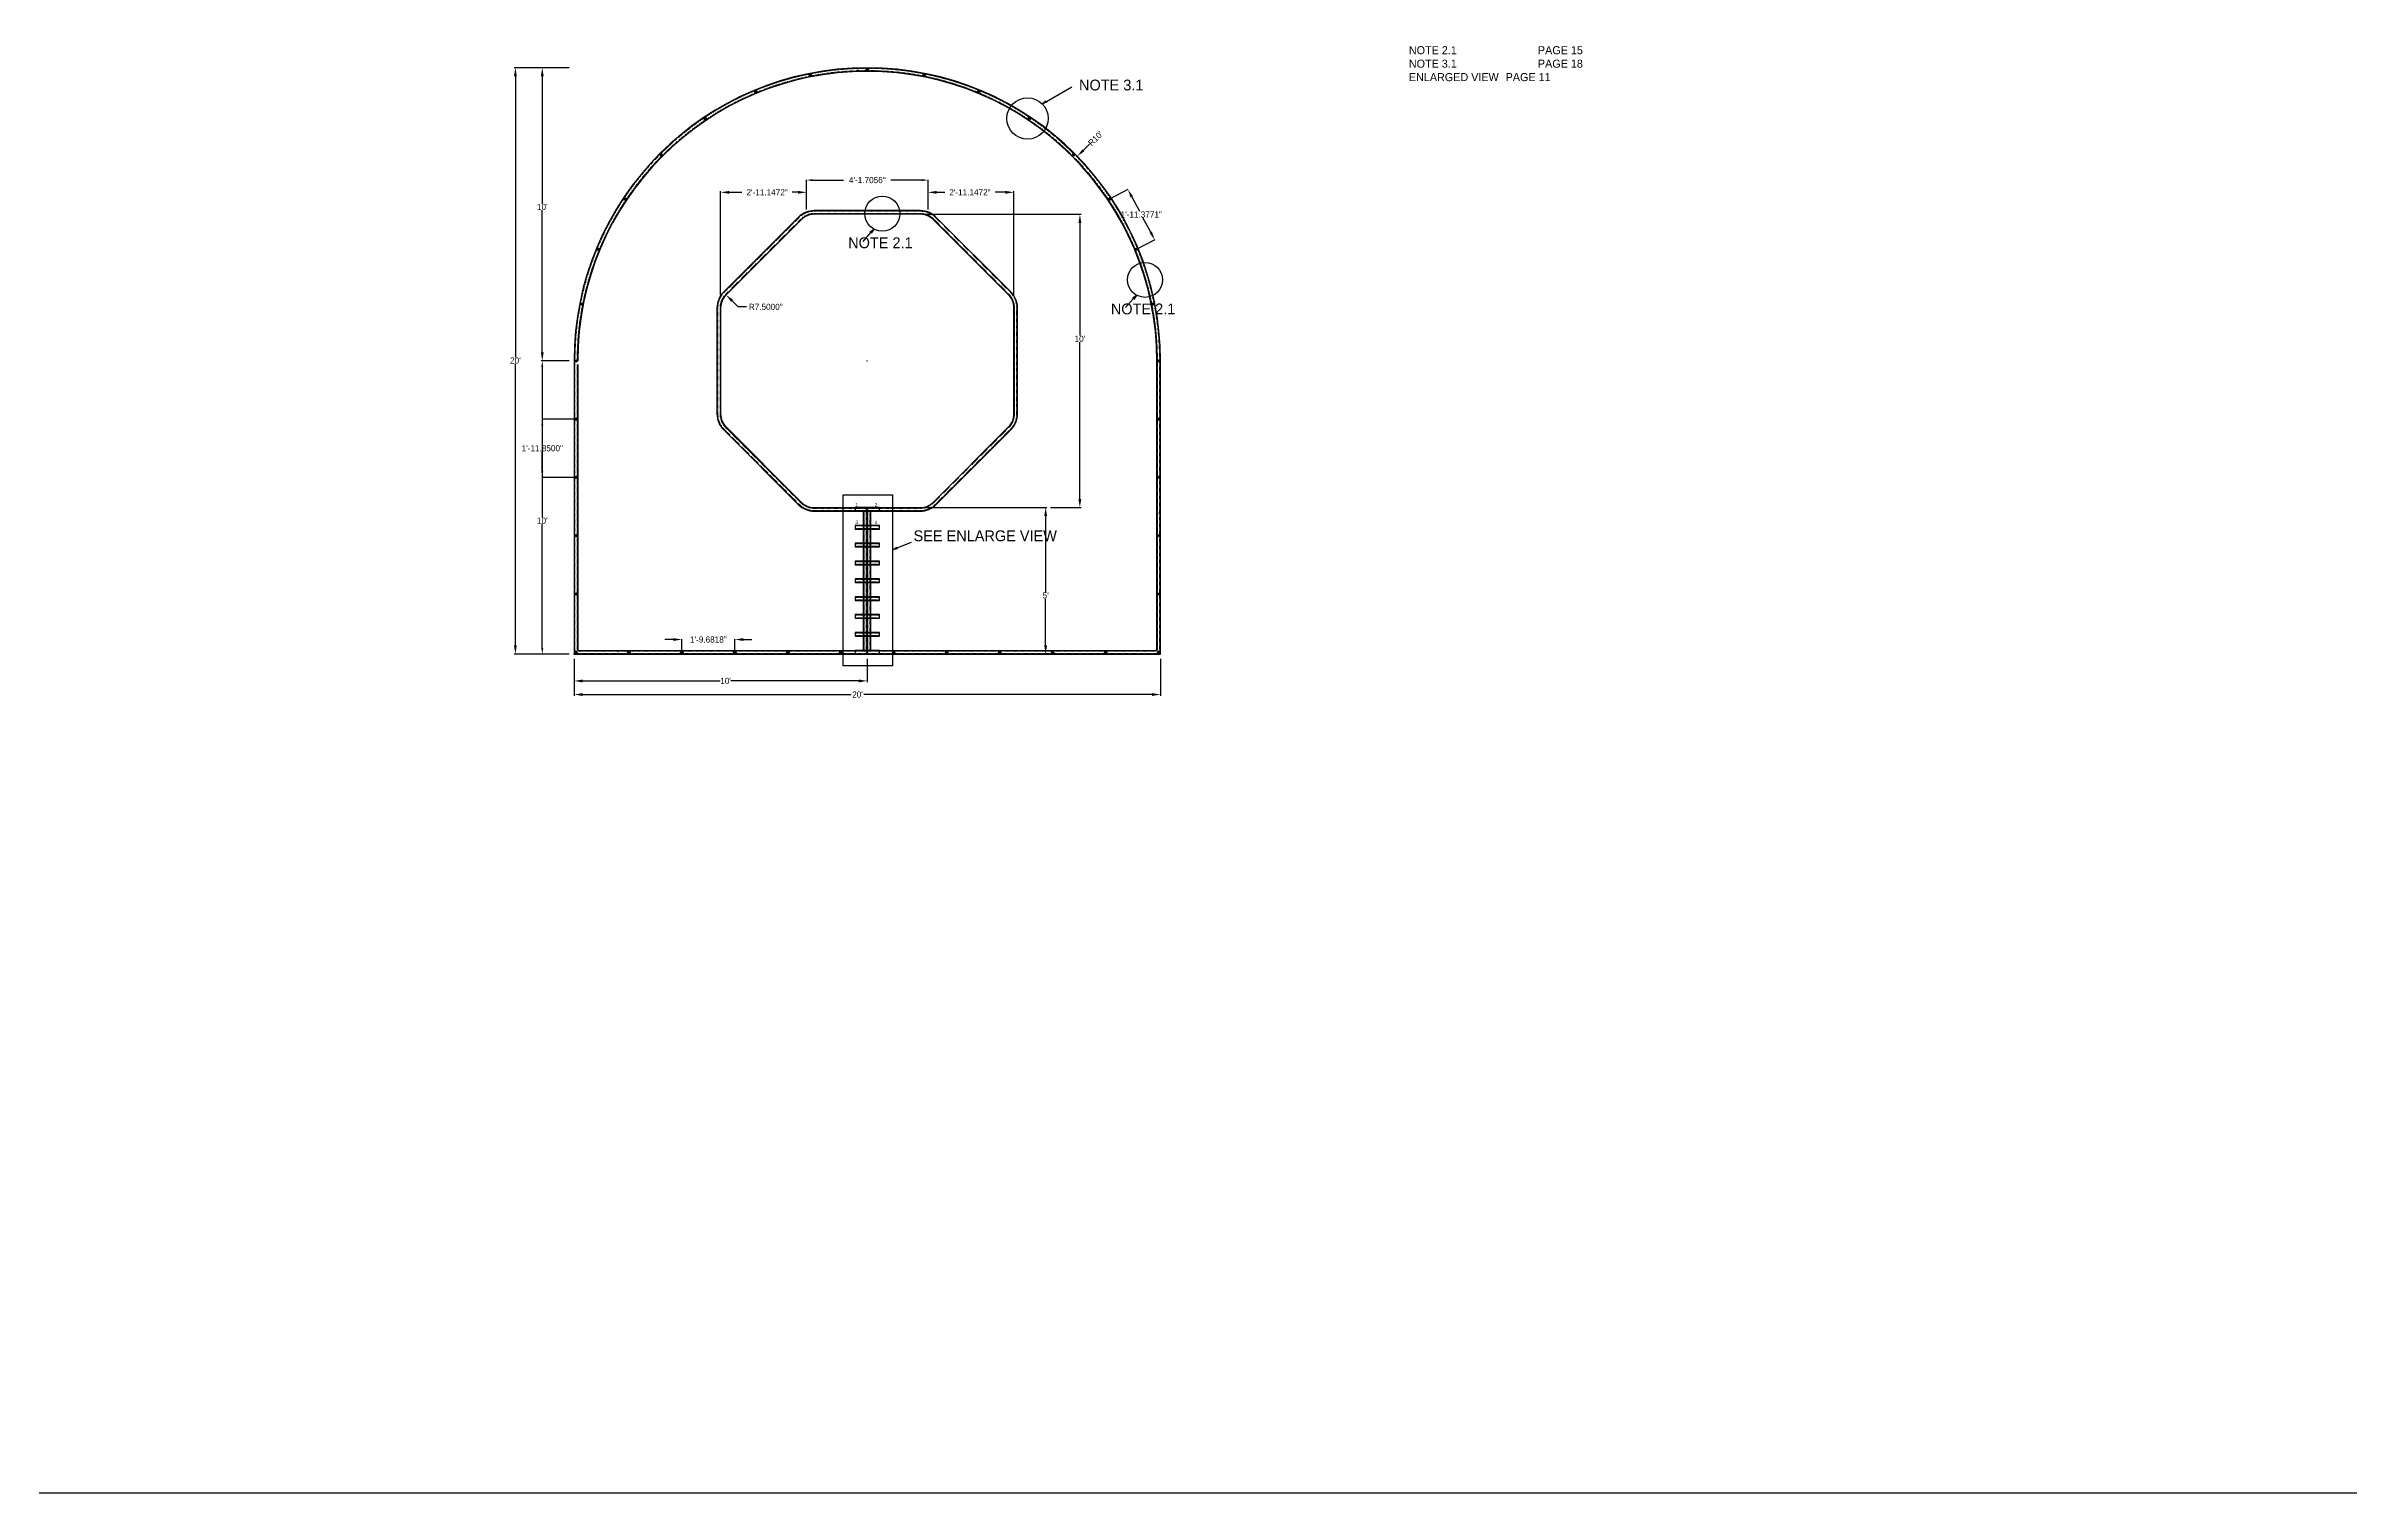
# Model space of a CAD drawing. Header units: inches. Extents: x 1631 to 16634, y 11819 to 13981.
# Drawn here: x 4993 to 5936, y 12981 to 13573 of the extents above; entities that cross this region are included whole.
import ezdxf

# ---------------------------------------------------------------- set-up
doc = ezdxf.new("R2010")
doc.units = ezdxf.units.IN
doc.header["$MEASUREMENT"] = 0
doc.linetypes.add('HIDDEN', pattern=[0.375, 0.25, -0.125])
for name, color, linetype in [('DIMENSION', 7, 'Continuous'), ('ENALRGE VIEW', 7, 'Continuous'), ('GROMMET', 7, 'Continuous'), ('STECH', 7, 'HIDDEN'), ('TEXT', 7, 'Continuous'), ('WEBB', 5, 'Continuous')]:
    doc.layers.add(name, color=color, linetype=linetype)
doc.dimstyles.get("Standard").update_dxf_attribs({"dimtxt": 2.5, "dimasz": 3.5, "dimexe": 0.18, "dimexo": 0.0625, "dimgap": 0.09, "dimtad": 0, "dimtih": 1, "dimtoh": 1, "dimdec": 4, "dimzin": 0, "dimdsep": 46, "dimlunit": 3, "dimtxsty": 'Standard', "dimcen": 0.09, "dimadec": 0, "dimazin": 0, "dimtfac": 1, "dimtdec": 4, "dimtofl": 0, "dimtmove": 0, "dimatfit": 3, "dimfxl": 0, "dimtolj": 1, "dimtzin": 0, "dimarcsym": 0})

# ---------------------------------------------------------------- blocks, each defined once
blk = doc.blocks.new('*D146')
at = {"layer": 'DEFPOINTS', "color": 0}
for p in [(5185.01, 13564.12), (5209.01, 13564.12), (5209.01, 13324.12)]:
    blk.add_point(p, dxfattribs=at)
at = {"layer": 'DIMENSION', "color": 0, "lineweight": -2}
for p, q in [((5207.01, 13564.12), (5184.51, 13564.12)), ((5185.01, 13560.62), (5185.01, 13445.6)), ((5185.01, 13327.62), (5185.01, 13442.92)), ((5207.01, 13324.12), (5184.51, 13324.12))]:
    blk.add_line(p, q, dxfattribs=at)
at = {"layer": 'DIMENSION', "color": 0}
for points in [[(5184.42, 13560.62), (5185.59, 13560.62), (5185.01, 13564.12)], [(5184.42, 13327.62), (5185.59, 13327.62), (5185.01, 13324.12)]]:
    blk.add_solid(points, dxfattribs=at)
at = {"layer": 'DIMENSION', "color": 0, "insert": (5185.01, 13444.26), "char_height": 2.5, "attachment_point": 5}
blk.add_mtext("\\A1;20'", dxfattribs=at)
blk = doc.blocks.new('*D147')
at = {"layer": 'DEFPOINTS', "color": 0}
for p in [(5196.01, 13444.12), (5209.01, 13444.12), (5209.01, 13324.12)]:
    blk.add_point(p, dxfattribs=at)
at = {"layer": 'DIMENSION', "color": 0, "lineweight": -2}
for p, q in [((5207.01, 13444.12), (5195.51, 13444.12)), ((5196.01, 13441.62), (5196.01, 13380.04)), ((5196.01, 13326.62), (5196.01, 13377.36)), ((5207.01, 13324.12), (5195.51, 13324.12))]:
    blk.add_line(p, q, dxfattribs=at)
at = {"layer": 'DIMENSION', "color": 0}
for points in [[(5195.59, 13441.62), (5196.42, 13441.62), (5196.01, 13444.12)], [(5195.59, 13326.62), (5196.42, 13326.62), (5196.01, 13324.12)]]:
    blk.add_solid(points, dxfattribs=at)
at = {"layer": 'DIMENSION', "color": 0, "insert": (5196.01, 13378.7), "char_height": 2.5, "attachment_point": 5}
blk.add_mtext("\\A1;10'", dxfattribs=at)
blk = doc.blocks.new('*D148')
at = {"layer": 'DEFPOINTS', "color": 0}
for p in [(5350.75, 13504.12), (5416.01, 13504.12), (5402.01, 13384.12)]:
    blk.add_point(p, dxfattribs=at)
at = {"layer": 'DIMENSION', "color": 0, "lineweight": -2}
for p, q in [((5352.75, 13504.12), (5416.51, 13504.12)), ((5416.01, 13500.62), (5416.01, 13454.46)), ((5416.01, 13387.62), (5416.01, 13451.78)), ((5404.01, 13384.12), (5416.51, 13384.12))]:
    blk.add_line(p, q, dxfattribs=at)
at = {"layer": 'DIMENSION', "color": 0}
for points in [[(5415.42, 13500.62), (5416.59, 13500.62), (5416.01, 13504.12)], [(5415.42, 13387.62), (5416.59, 13387.62), (5416.01, 13384.12)]]:
    blk.add_solid(points, dxfattribs=at)
at = {"layer": 'DIMENSION', "color": 0, "insert": (5416.01, 13453.12), "char_height": 2.5, "attachment_point": 5}
blk.add_mtext("\\A1;10'", dxfattribs=at)
blk = doc.blocks.new('*D149')
at = {"layer": 'DEFPOINTS', "color": 0}
for p in [(5209.01, 13324.12), (5449.01, 13324.12), (5449.01, 13307.55)]:
    blk.add_point(p, dxfattribs=at)
at = {"layer": 'DIMENSION', "color": 0, "lineweight": -2}
for p, q in [((5209.01, 13322.12), (5209.01, 13307.05)), ((5449.01, 13322.12), (5449.01, 13307.05)), ((5212.51, 13307.55), (5322.43, 13307.55)), ((5445.51, 13307.55), (5327.61, 13307.55))]:
    blk.add_line(p, q, dxfattribs=at)
at = {"layer": 'DIMENSION', "color": 0}
for points in [[(5212.51, 13308.13), (5212.51, 13306.96), (5209.01, 13307.55)], [(5445.51, 13308.13), (5445.51, 13306.96), (5449.01, 13307.55)]]:
    blk.add_solid(points, dxfattribs=at)
at = {"layer": 'DIMENSION', "color": 0, "insert": (5325.02, 13307.55), "char_height": 2.5, "attachment_point": 5}
blk.add_mtext("\\A1;20'", dxfattribs=at)
blk = doc.blocks.new('*D150')
at = {"layer": 'DEFPOINTS', "color": 0}
for p in [(5350.75, 13384.12), (5350.75, 13324.12), (5402.01, 13324.12)]:
    blk.add_point(p, dxfattribs=at)
at = {"layer": 'DIMENSION', "color": 0, "lineweight": -2}
for p, q in [((5352.75, 13384.12), (5402.51, 13384.12)), ((5402.01, 13380.62), (5402.01, 13349.46)), ((5402.01, 13327.62), (5402.01, 13346.78)), ((5352.75, 13324.12), (5402.51, 13324.12))]:
    blk.add_line(p, q, dxfattribs=at)
at = {"layer": 'DIMENSION', "color": 0}
for points in [[(5401.42, 13380.62), (5402.59, 13380.62), (5402.01, 13384.12)], [(5401.42, 13327.62), (5402.59, 13327.62), (5402.01, 13324.12)]]:
    blk.add_solid(points, dxfattribs=at)
at = {"layer": 'DIMENSION', "color": 0, "insert": (5402.01, 13348.12), "char_height": 2.5, "attachment_point": 5}
blk.add_mtext("\\A1;5'", dxfattribs=at)
blk = doc.blocks.new('*D151')
at = {"layer": 'DEFPOINTS', "color": 0}
for p in [(5209.01, 13324.12), (5329.01, 13324.12), (5329.01, 13313.12)]:
    blk.add_point(p, dxfattribs=at)
at = {"layer": 'DIMENSION', "color": 0, "lineweight": -2}
for p, q in [((5209.01, 13322.12), (5209.01, 13312.62)), ((5329.01, 13322.12), (5329.01, 13312.62)), ((5212.51, 13313.12), (5268.83, 13313.12)), ((5325.51, 13313.12), (5273.18, 13313.12))]:
    blk.add_line(p, q, dxfattribs=at)
at = {"layer": 'DIMENSION', "color": 0}
for points in [[(5212.51, 13313.7), (5212.51, 13312.53), (5209.01, 13313.12)], [(5325.51, 13313.7), (5325.51, 13312.53), (5329.01, 13313.12)]]:
    blk.add_solid(points, dxfattribs=at)
at = {"layer": 'DIMENSION', "color": 0, "insert": (5271.01, 13313.12), "char_height": 2.5, "attachment_point": 5}
blk.add_mtext("\\A1;10'", dxfattribs=at)
blk = doc.blocks.new('*D152')
at = {"layer": 'DEFPOINTS', "color": 0}
for p in [(5209.01, 13564.12), (5196.01, 13444.12), (5209.01, 13444.12)]:
    blk.add_point(p, dxfattribs=at)
at = {"layer": 'DIMENSION', "color": 0, "lineweight": -2}
for p, q in [((5207.01, 13564.12), (5195.51, 13564.12)), ((5196.01, 13560.62), (5196.01, 13508.46)), ((5196.01, 13447.62), (5196.01, 13505.78)), ((5207.01, 13444.12), (5195.51, 13444.12))]:
    blk.add_line(p, q, dxfattribs=at)
at = {"layer": 'DIMENSION', "color": 0}
for points in [[(5195.42, 13560.62), (5196.59, 13560.62), (5196.01, 13564.12)], [(5195.42, 13447.62), (5196.59, 13447.62), (5196.01, 13444.12)]]:
    blk.add_solid(points, dxfattribs=at)
at = {"layer": 'DIMENSION', "color": 0, "insert": (5196.01, 13507.12), "char_height": 2.5, "attachment_point": 5}
blk.add_mtext("\\A1;10'", dxfattribs=at)
blk = doc.blocks.new('*D153')
at = {"layer": 'DEFPOINTS', "color": 0}
for p in [(5389.01, 13513.12), (5353.86, 13504.12), (5389.01, 13468.97)]:
    blk.add_point(p, dxfattribs=at)
at = {"layer": 'DIMENSION', "color": 0, "lineweight": -2}
for p, q in [((5353.86, 13506.12), (5353.86, 13513.62)), ((5357.36, 13513.12), (5360.71, 13513.12)), ((5385.51, 13513.12), (5381.31, 13513.12)), ((5389.01, 13470.97), (5389.01, 13513.62))]:
    blk.add_line(p, q, dxfattribs=at)
at = {"layer": 'DIMENSION', "color": 0}
for points in [[(5357.36, 13513.7), (5357.36, 13512.53), (5353.86, 13513.12)], [(5385.51, 13513.7), (5385.51, 13512.53), (5389.01, 13513.12)]]:
    blk.add_solid(points, dxfattribs=at)
at = {"layer": 'DIMENSION', "color": 0, "insert": (5371.01, 13513.12), "char_height": 2.5, "attachment_point": 5}
blk.add_mtext('\\A1;2\'-11.1472"', dxfattribs=at)
blk = doc.blocks.new('*D154')
at = {"layer": 'DEFPOINTS', "color": 0}
for p in [(5304.15, 13513.12), (5304.15, 13504.12), (5269.01, 13468.97)]:
    blk.add_point(p, dxfattribs=at)
at = {"layer": 'DIMENSION', "color": 0, "lineweight": -2}
for p, q in [((5269.01, 13470.97), (5269.01, 13513.62)), ((5272.51, 13513.12), (5277.71, 13513.12)), ((5300.65, 13513.12), (5298.31, 13513.12)), ((5304.15, 13506.12), (5304.15, 13513.62))]:
    blk.add_line(p, q, dxfattribs=at)
at = {"layer": 'DIMENSION', "color": 0}
for points in [[(5272.51, 13513.7), (5272.51, 13512.53), (5269.01, 13513.12)], [(5300.65, 13513.7), (5300.65, 13512.53), (5304.15, 13513.12)]]:
    blk.add_solid(points, dxfattribs=at)
at = {"layer": 'DIMENSION', "color": 0, "insert": (5288.01, 13513.12), "char_height": 2.5, "attachment_point": 5}
blk.add_mtext('\\A1;2\'-11.1472"', dxfattribs=at)
blk = doc.blocks.new('*D144')
at = {"layer": 'DEFPOINTS', "color": 0}
for p in [(5414.94, 13527.88), (5329.01, 13444.12)]:
    blk.add_point(p, dxfattribs=at)
at = {"layer": 'TEXT', "color": 0, "lineweight": -2}
for p, q in [((5419.95, 13532.76), (5417.45, 13530.32)), ((5328.92, 13444.12), (5329.1, 13444.12)), ((5329.01, 13444.03), (5329.01, 13444.21))]:
    blk.add_line(p, q, dxfattribs=at)
at = {"layer": 'TEXT', "color": 0}
blk.add_solid([(5417.04, 13530.74), (5417.85, 13529.9), (5414.94, 13527.88)], dxfattribs=at)
at = {"layer": 'TEXT', "color": 0, "insert": (5422.41, 13535.15), "char_height": 2.5, "attachment_point": 5, "rotation": 44.26582}
blk.add_mtext("\\A1;R10'", dxfattribs=at)
blk = doc.blocks.new('_OPEN')
at = {"color": 0, "linetype": 'ByBlock'}
for p, q in [((-1, 0.17), (0, 0)), ((0, 0), (-1, -0.17)), ((0, 0), (-1, 0))]:
    blk.add_line(p, q, dxfattribs=at)
blk = doc.blocks.new('*D155')
at = {"layer": 'DEFPOINTS', "color": 0}
for p in [(5271.2, 13471.17), (5276.51, 13465.86)]:
    blk.add_point(p, dxfattribs=at)
at = {"layer": 'TEXT', "color": 0, "lineweight": -2}
for p, q in [((5276.15, 13466.22), (5273.68, 13468.69)), ((5279.65, 13466.22), (5276.15, 13466.22))]:
    blk.add_line(p, q, dxfattribs=at)
at = {"layer": 'TEXT', "color": 0}
blk.add_solid([(5274.09, 13469.1), (5273.27, 13468.28), (5271.2, 13471.17)], dxfattribs=at)
at = {"layer": 'TEXT', "color": 0, "insert": (5287.45, 13466.22), "char_height": 2.5, "attachment_point": 5}
blk.add_mtext('\\A1;R7.5000"', dxfattribs=at)
blk = doc.blocks.new('*D145')
at = {"layer": 'DEFPOINTS', "color": 0}
for p in [(5304.15, 13518.11), (5304.15, 13513.12), (5353.86, 13513.12)]:
    blk.add_point(p, dxfattribs=at)
at = {"layer": 'TEXT', "color": 0, "lineweight": -2}
for p, q in [((5304.15, 13513.18), (5304.15, 13518.29)), ((5306.65, 13518.11), (5319.33, 13518.11)), ((5351.36, 13518.11), (5338.68, 13518.11)), ((5353.86, 13513.18), (5353.86, 13518.29))]:
    blk.add_line(p, q, dxfattribs=at)
at = {"layer": 'TEXT', "color": 0}
for points in [[(5306.65, 13518.52), (5306.65, 13517.69), (5304.15, 13518.11)], [(5351.36, 13518.52), (5351.36, 13517.69), (5353.86, 13518.11)]]:
    blk.add_solid(points, dxfattribs=at)
at = {"layer": 'TEXT', "color": 0, "insert": (5329.01, 13518.11), "char_height": 2.5, "attachment_point": 5}
blk.add_mtext('\\A1;4\'-1.7056"', dxfattribs=at)
blk = doc.blocks.new('*D160')
at = {"layer": 'DEFPOINTS', "color": 0}
for p in [(5253.12, 13324.87), (5274.8, 13330.06), (5274.8, 13324.87)]:
    blk.add_point(p, dxfattribs=at)
at = {"layer": 'DIMENSION', "color": 0, "lineweight": -2}
for p, q in [((5249.62, 13330.06), (5246.12, 13330.06)), ((5253.12, 13324.93), (5253.12, 13330.24)), ((5274.8, 13324.93), (5274.8, 13330.24)), ((5278.3, 13330.06), (5281.8, 13330.06))]:
    blk.add_line(p, q, dxfattribs=at)
at = {"layer": 'DIMENSION', "color": 0}
for points in [[(5249.62, 13330.64), (5249.62, 13329.48), (5253.12, 13330.06)], [(5278.3, 13330.64), (5278.3, 13329.48), (5274.8, 13330.06)]]:
    blk.add_solid(points, dxfattribs=at)
at = {"layer": 'DIMENSION', "color": 0, "insert": (5263.96, 13330.06), "char_height": 2.5, "attachment_point": 5}
blk.add_mtext('\\A1;1\'-9.6818"', dxfattribs=at)
blk = doc.blocks.new('*D161')
at = {"layer": 'DEFPOINTS', "color": 0}
for p in [(5209.76, 13420.27), (5196.01, 13396.42), (5209.76, 13396.42)]:
    blk.add_point(p, dxfattribs=at)
at = {"layer": 'DIMENSION', "color": 0, "lineweight": -2}
for p, q in [((5209.7, 13420.27), (5195.83, 13420.27)), ((5196.01, 13417.77), (5196.01, 13409.68)), ((5196.01, 13398.92), (5196.01, 13407)), ((5209.7, 13396.42), (5195.83, 13396.42))]:
    blk.add_line(p, q, dxfattribs=at)
at = {"layer": 'DIMENSION', "color": 0}
for points in [[(5195.59, 13417.77), (5196.42, 13417.77), (5196.01, 13420.27)], [(5195.59, 13398.92), (5196.42, 13398.92), (5196.01, 13396.42)]]:
    blk.add_solid(points, dxfattribs=at)
at = {"layer": 'DIMENSION', "color": 0, "insert": (5196.01, 13408.34), "char_height": 2.5, "attachment_point": 5}
blk.add_mtext('\\A1;1\'-11.8500"', dxfattribs=at)
blk = doc.blocks.new('*D162')
at = {"layer": 'DEFPOINTS', "color": 0}
for p in [(5428.16, 13510.37), (5446.63, 13493.73), (5439.18, 13489.75)]:
    blk.add_point(p, dxfattribs=at)
at = {"layer": 'DIMENSION', "color": 0, "lineweight": -2}
for p, q in [((5428.22, 13510.4), (5435.77, 13514.43)), ((5437.26, 13511.26), (5440.4, 13505.38)), ((5444.98, 13496.82), (5441.83, 13502.7)), ((5439.24, 13489.78), (5446.79, 13493.82))]:
    blk.add_line(p, q, dxfattribs=at)
at = {"layer": 'DIMENSION', "color": 0}
for points in [[(5437.77, 13511.54), (5436.74, 13510.99), (5435.61, 13514.35)], [(5445.49, 13497.09), (5444.46, 13496.54), (5446.63, 13493.73)]]:
    blk.add_solid(points, dxfattribs=at)
at = {"layer": 'DIMENSION', "color": 0, "insert": (5441.12, 13504.04), "char_height": 2.5, "attachment_point": 5}
blk.add_mtext('\\A1;1\'-11.3771"', dxfattribs=at)

msp = doc.modelspace()

# ---------------------------------------------------------------- linework, layer by layer
at = {"layer": 'DIMENSION'}
msp.add_point((5209.00774, 13324.11655), dxfattribs=at)
at = {"layer": 'ENALRGE VIEW'}
msp.add_lwpolyline([(5319.12551, 13389.31396), (5339.3562, 13389.31396), (5339.3562, 13319.27533), (5319.12551, 13319.27533)], close=True, dxfattribs=at)
at = {"layer": 'GROMMET'}
for centre, radius in [((5305.74322, 13561.07519), 0.5), ((5305.74322, 13561.07519), 0.25), ((5329.00774, 13563.36655), 0.5), ((5329.00774, 13563.36655), 0.25), ((5352.27226, 13561.07519), 0.5), ((5352.27226, 13561.07519), 0.25), ((5283.37274, 13554.28918), 0.5), ((5283.37274, 13554.28918), 0.25), ((5374.64274, 13554.28918), 0.5), ((5374.64274, 13554.28918), 0.25), ((5262.75599, 13543.2693), 0.5), ((5262.75599, 13543.2693), 0.25), ((5395.25949, 13543.2693), 0.5), ((5395.25949, 13543.2693), 0.25), ((5244.68526, 13528.43903), 0.5), ((5244.68526, 13528.43903), 0.25), ((5413.33022, 13528.43903), 0.5), ((5413.33022, 13528.43903), 0.25), ((5229.85499, 13510.3683), 0.5), ((5229.85499, 13510.3683), 0.25), ((5428.16049, 13510.3683), 0.5), ((5428.16049, 13510.3683), 0.25), ((5218.8351, 13489.75155), 0.5), ((5218.8351, 13489.75155), 0.25), ((5439.18037, 13489.75155), 0.5), ((5439.18037, 13489.75155), 0.25), ((5212.04909, 13467.38107), 0.5), ((5212.04909, 13467.38107), 0.25), ((5445.96638, 13467.38107), 0.5), ((5445.96638, 13467.38107), 0.25), ((5209.75774, 13444.11655), 0.5), ((5209.75774, 13444.11655), 0.25), ((5209.75774, 13444.11655), 0.25), ((5448.25774, 13444.11655), 0.5), ((5448.25774, 13444.11655), 0.25), ((5209.75774, 13420.26655), 0.5), ((5209.75774, 13420.26655), 0.25), ((5448.25774, 13420.26655), 0.5), ((5448.25774, 13420.26655), 0.25), ((5209.75774, 13396.41655), 0.5), ((5209.75774, 13396.41655), 0.25), ((5448.25774, 13396.41655), 0.5), ((5448.25774, 13396.41655), 0.25), ((5209.75774, 13372.56655), 0.5), ((5209.75774, 13372.56655), 0.25), ((5448.25774, 13372.56655), 0.5), ((5448.25774, 13372.56655), 0.25), ((5209.75774, 13348.71655), 0.5), ((5209.75774, 13348.71655), 0.25), ((5448.25774, 13348.71655), 0.5), ((5448.25774, 13348.71655), 0.25), ((5209.75774, 13324.86655), 0.5), ((5209.75774, 13324.86655), 0.25), ((5231.43956, 13324.86655), 0.5), ((5231.43956, 13324.86655), 0.25), ((5253.12138, 13324.86655), 0.5), ((5253.12138, 13324.86655), 0.25), ((5274.80319, 13324.86655), 0.5), ((5274.80319, 13324.86655), 0.25), ((5296.48501, 13324.86655), 0.5), ((5296.48501, 13324.86655), 0.25), ((5318.16683, 13324.86655), 0.5), ((5318.16683, 13324.86655), 0.25), ((5339.84865, 13324.86655), 0.5), ((5339.84865, 13324.86655), 0.25), ((5361.53047, 13324.86655), 0.5), ((5361.53047, 13324.86655), 0.25), ((5383.21228, 13324.86655), 0.5), ((5383.21228, 13324.86655), 0.25), ((5404.8941, 13324.86655), 0.5), ((5404.8941, 13324.86655), 0.25), ((5426.57592, 13324.86655), 0.5), ((5426.57592, 13324.86655), 0.25), ((5448.25774, 13324.86655), 0.5), ((5448.25774, 13324.86655), 0.25)]:
    msp.add_circle(centre, radius, dxfattribs=at)
at = {"layer": 'STECH', "ltscale": 0.015}
for p, q in [((5301.07434, 13502.80373), (5270.32055, 13472.04994)), ((5301.78145, 13502.09662), (5271.02766, 13471.34284)), ((5350.75395, 13505.36655), (5307.26153, 13505.36655)), ((5350.75395, 13504.36655), (5307.26153, 13504.36655)), ((5386.98782, 13471.34284), (5356.23403, 13502.09662)), ((5387.69492, 13472.04994), (5356.94114, 13502.80373)), ((5267.75774, 13465.86276), (5267.75774, 13422.37033)), ((5268.75774, 13465.86276), (5268.75774, 13422.37033)), ((5389.25774, 13422.37033), (5389.25774, 13465.86276)), ((5390.25774, 13422.37033), (5390.25774, 13465.86276)), ((5209.25774, 13444.11655), (5209.25774, 13324.11655)), ((5210.25774, 13442.61655), (5210.25774, 13325.61655)), ((5447.75774, 13325.61655), (5447.75774, 13444.11655)), ((5448.75774, 13324.11655), (5448.75774, 13444.11655)), ((5270.32055, 13416.18315), (5301.07434, 13385.42936)), ((5271.02766, 13416.89026), (5301.78145, 13386.13647)), ((5356.23403, 13386.13647), (5386.98782, 13416.89026)), ((5356.94114, 13385.42936), (5387.69492, 13416.18315)), ((5307.26153, 13383.86655), (5350.75395, 13383.86655)), ((5307.26153, 13382.86655), (5350.75395, 13382.86655)), ((5329.00774, 13383.86655), (5324.00774, 13383.86655)), ((5324.00774, 13382.86655), (5329.00774, 13382.86655)), ((5327.75774, 13325.61655), (5327.75774, 13382.61655)), ((5328.75774, 13324.11655), (5328.75774, 13384.11655)), ((5334.00774, 13383.86655), (5329.00774, 13383.86655)), ((5329.00774, 13382.86655), (5334.00774, 13382.86655)), ((5329.25774, 13324.11655), (5329.25774, 13384.11655)), ((5330.25774, 13325.61655), (5330.25774, 13382.61655)), ((5329.00774, 13376.55405), (5324.00774, 13376.55405)), ((5324.00774, 13375.55405), (5329.00774, 13375.55405)), ((5329.00774, 13369.24155), (5324.00774, 13369.24155)), ((5334.00774, 13376.55405), (5329.00774, 13376.55405)), ((5329.00774, 13375.55405), (5334.00774, 13375.55405)), ((5334.00774, 13369.24155), (5329.00774, 13369.24155)), ((5324.00774, 13368.24155), (5329.00774, 13368.24155)), ((5329.00774, 13361.92905), (5324.00774, 13361.92905)), ((5324.00774, 13360.92905), (5329.00774, 13360.92905)), ((5329.00774, 13368.24155), (5334.00774, 13368.24155)), ((5334.00774, 13361.92905), (5329.00774, 13361.92905)), ((5329.00774, 13360.92905), (5334.00774, 13360.92905)), ((5329.00774, 13354.61655), (5324.00774, 13354.61655)), ((5324.00774, 13353.61655), (5329.00774, 13353.61655)), ((5334.00774, 13354.61655), (5329.00774, 13354.61655)), ((5329.00774, 13353.61655), (5334.00774, 13353.61655)), ((5329.00774, 13347.30405), (5324.00774, 13347.30405)), ((5324.00774, 13346.30405), (5329.00774, 13346.30405)), ((5334.00774, 13347.30405), (5329.00774, 13347.30405)), ((5329.00774, 13346.30405), (5334.00774, 13346.30405)), ((5329.00774, 13339.99155), (5324.00774, 13339.99155)), ((5324.00774, 13338.99155), (5329.00774, 13338.99155)), ((5329.00774, 13332.67905), (5324.00774, 13332.67905)), ((5324.00774, 13331.67905), (5329.00774, 13331.67905)), ((5334.00774, 13339.99155), (5329.00774, 13339.99155)), ((5329.00774, 13338.99155), (5334.00774, 13338.99155)), ((5334.00774, 13332.67905), (5329.00774, 13332.67905)), ((5329.00774, 13331.67905), (5334.00774, 13331.67905)), ((5209.00774, 13324.36655), (5449.00774, 13324.36655)), ((5210.50774, 13325.36655), (5447.50774, 13325.36655)), ((5329.00774, 13325.36655), (5324.00774, 13325.36655)), ((5324.00774, 13324.36655), (5329.00774, 13324.36655)), ((5334.00774, 13325.36655), (5329.00774, 13325.36655)), ((5329.00774, 13324.36655), (5334.00774, 13324.36655))]:
    msp.add_line(p, q, dxfattribs=at)
for centre, radius, start, end in [((5329.00774, 13444.11655), 119.75, 0, 180), ((5329.00774, 13444.11655), 118.75, 0, 180), ((5307.26153, 13496.61655), 8.75, 90, 135), ((5307.26153, 13496.61655), 7.75, 90, 135), ((5350.75395, 13496.61655), 8.75, 45, 90), ((5350.75395, 13496.61655), 7.75, 45, 90), ((5276.50774, 13465.86276), 8.75, 135, 180), ((5276.50774, 13465.86276), 7.75, 135, 180), ((5381.50774, 13465.86276), 7.75, 0, 45), ((5381.50774, 13465.86276), 8.75, 0, 45), ((5276.50774, 13422.37033), 8.75, 180, 225), ((5276.50774, 13422.37033), 7.75, 180, 225), ((5381.50774, 13422.37033), 7.75, 315, 0), ((5381.50774, 13422.37033), 8.75, 315, 0), ((5307.26153, 13391.61655), 8.75, 225, 270), ((5307.26153, 13391.61655), 7.75, 225, 270), ((5350.75395, 13391.61655), 7.75, 270, 315), ((5350.75395, 13391.61655), 8.75, 270, 315)]:
    msp.add_arc(centre, radius, start, end, dxfattribs=at)
at = {"layer": 'TEXT'}
for p, q in [((5402.29142, 13550.33691), (5412.67978, 13556.28224)), ((5330.36165, 13496.6032), (5327.1876, 13493.02283)), ((5437.84951, 13469.52793), (5434.67545, 13465.94756)), ((5341.18459, 13367.55644), (5347.13254, 13369.96379)), ((4633.76147, 12980.7397), (6133.76147, 12980.7397))]:
    msp.add_line(p, q, dxfattribs=at)
for centre, radius in [((5394.58963, 13543.33656), 8.46228), ((5335.15671, 13504.36655), 7.16168), ((5442.64457, 13477.29128), 7.16168)]:
    msp.add_circle(centre, radius, dxfattribs=at)
at = {"layer": 'WEBB'}
for p, q in [((5300.89757, 13502.98051), (5270.14378, 13472.22672)), ((5301.95823, 13501.91985), (5271.20444, 13471.16606)), ((5350.75395, 13505.61655), (5307.26153, 13505.61655)), ((5350.75395, 13504.11655), (5307.26153, 13504.11655)), ((5386.81104, 13471.16606), (5356.05725, 13501.91985)), ((5387.8717, 13472.22672), (5357.11791, 13502.98051)), ((5267.50774, 13465.86276), (5267.50774, 13422.37033)), ((5269.00774, 13465.86276), (5269.00774, 13422.37033)), ((5389.00774, 13422.37033), (5389.00774, 13465.86276)), ((5390.50774, 13422.37033), (5390.50774, 13465.86276)), ((5209.00774, 13444.11655), (5209.00774, 13324.11655)), ((5210.50774, 13442.61655), (5210.50774, 13325.61655)), ((5447.50774, 13325.61655), (5447.50774, 13444.11655)), ((5449.00774, 13324.11655), (5449.00774, 13444.11655)), ((5271.20444, 13417.06703), (5301.95823, 13386.31325)), ((5356.05725, 13386.31325), (5386.81104, 13417.06703)), ((5270.14378, 13416.00637), (5300.89757, 13385.25259)), ((5357.11791, 13385.25259), (5387.8717, 13416.00637)), ((5307.26153, 13384.11655), (5350.75395, 13384.11655)), ((5307.26153, 13382.61655), (5350.75395, 13382.61655)), ((5324.00774, 13384.11655), (5324.00774, 13382.61655)), ((5329.00774, 13384.11655), (5324.00774, 13384.11655)), ((5324.00774, 13382.61655), (5329.00774, 13382.61655)), ((5327.50774, 13325.61655), (5327.50774, 13382.61655)), ((5329.00774, 13324.11655), (5329.00774, 13384.11655)), ((5329.00774, 13384.11655), (5334.00774, 13384.11655)), ((5334.00774, 13384.11655), (5329.00774, 13384.11655)), ((5329.00774, 13382.61655), (5334.00774, 13382.61655)), ((5330.50774, 13325.61655), (5330.50774, 13382.61655)), ((5334.00774, 13382.61655), (5334.00774, 13384.11655)), ((5324.00774, 13376.80405), (5324.00774, 13375.30405)), ((5329.00774, 13376.80405), (5324.00774, 13376.80405)), ((5324.00774, 13375.30405), (5329.00774, 13375.30405)), ((5324.00774, 13369.49155), (5324.00774, 13367.99155)), ((5329.00774, 13369.49155), (5324.00774, 13369.49155)), ((5334.00774, 13376.80405), (5329.00774, 13376.80405)), ((5329.00774, 13375.30405), (5329.00774, 13374.84768)), ((5329.00774, 13375.30405), (5334.00774, 13375.30405)), ((5334.00774, 13369.49155), (5329.00774, 13369.49155)), ((5334.00774, 13375.30405), (5334.00774, 13376.80405)), ((5334.00774, 13367.99155), (5334.00774, 13369.49155)), ((5324.00774, 13367.99155), (5329.00774, 13367.99155)), ((5324.00774, 13362.17905), (5324.00774, 13360.67905)), ((5329.00774, 13362.17905), (5324.00774, 13362.17905)), ((5324.00774, 13360.67905), (5329.00774, 13360.67905)), ((5329.00774, 13367.99155), (5329.00774, 13367.87846)), ((5329.00774, 13367.99155), (5334.00774, 13367.99155)), ((5334.00774, 13362.17905), (5329.00774, 13362.17905)), ((5329.00774, 13360.67905), (5329.00774, 13360.41994)), ((5329.00774, 13360.67905), (5334.00774, 13360.67905)), ((5334.00774, 13360.67905), (5334.00774, 13362.17905)), ((5324.00774, 13354.86655), (5324.00774, 13353.36655)), ((5329.00774, 13354.86655), (5324.00774, 13354.86655)), ((5324.00774, 13353.36655), (5329.00774, 13353.36655)), ((5329.00774, 13354.86655), (5329.00774, 13353.36655)), ((5334.00774, 13354.86655), (5329.00774, 13354.86655)), ((5329.00774, 13353.36655), (5329.00774, 13353.05282)), ((5329.00774, 13353.36655), (5334.00774, 13353.36655)), ((5334.00774, 13353.36655), (5334.00774, 13354.86655)), ((5324.00774, 13347.55405), (5324.00774, 13346.05405)), ((5329.00774, 13347.55405), (5324.00774, 13347.55405)), ((5324.00774, 13346.05405), (5329.00774, 13346.05405)), ((5334.00774, 13347.55405), (5329.00774, 13347.55405)), ((5329.00774, 13346.05405), (5329.00774, 13345.79644)), ((5329.00774, 13346.05405), (5334.00774, 13346.05405)), ((5334.00774, 13346.05405), (5334.00774, 13347.55405)), ((5324.00774, 13340.24155), (5324.00774, 13338.74155)), ((5329.00774, 13340.24155), (5324.00774, 13340.24155)), ((5324.00774, 13338.74155), (5329.00774, 13338.74155)), ((5324.00774, 13332.92905), (5324.00774, 13331.42905)), ((5329.00774, 13332.92905), (5324.00774, 13332.92905)), ((5324.00774, 13331.42905), (5329.00774, 13331.42905)), ((5334.00774, 13340.24155), (5329.00774, 13340.24155)), ((5329.00774, 13338.74155), (5334.00774, 13338.74155)), ((5334.00774, 13332.92905), (5329.00774, 13332.92905)), ((5329.00774, 13331.42905), (5334.00774, 13331.42905)), ((5334.00774, 13338.74155), (5334.00774, 13340.24155)), ((5334.00774, 13331.42905), (5334.00774, 13332.92905)), ((5209.00774, 13324.11655), (5449.00774, 13324.11655)), ((5210.50774, 13325.61655), (5447.50774, 13325.61655)), ((5324.00774, 13325.61655), (5324.00774, 13324.11655)), ((5329.00774, 13325.61655), (5324.00774, 13325.61655)), ((5324.00774, 13324.11655), (5329.00774, 13324.11655)), ((5334.00774, 13325.61655), (5329.00774, 13325.61655)), ((5329.00774, 13324.11655), (5334.00774, 13324.11655)), ((5334.00774, 13324.11655), (5334.00774, 13325.61655))]:
    msp.add_line(p, q, dxfattribs=at)
for centre, radius, start, end in [((5329.00774, 13444.11655), 120, 0, 180), ((5329.00774, 13444.11655), 118.5, 0, 180), ((5307.26153, 13496.61655), 9, 90, 135), ((5307.26153, 13496.61655), 7.5, 90, 135), ((5350.75395, 13496.61655), 9, 45, 90), ((5350.75395, 13496.61655), 7.5, 45, 90), ((5276.50774, 13465.86276), 9, 135, 180), ((5276.50774, 13465.86276), 7.5, 135, 180), ((5381.50774, 13465.86276), 7.5, 0, 45), ((5381.50774, 13465.86276), 9, 0, 45), ((5276.50774, 13422.37033), 9, 180, 225), ((5276.50774, 13422.37033), 7.5, 180, 225), ((5381.50774, 13422.37033), 7.5, 315, 0), ((5381.50774, 13422.37033), 9, 315, 0), ((5307.26153, 13391.61655), 9, 225, 270), ((5307.26153, 13391.61655), 7.5, 225, 270), ((5350.75395, 13391.61655), 7.5, 270, 315), ((5350.75395, 13391.61655), 9, 270, 315)]:
    msp.add_arc(centre, radius, start, end, dxfattribs=at)

# ---------------------------------------------------------------- block references
at = {"layer": 'TEXT', "yscale": 2, "zscale": 2}
for p, xscale, rotation in [((5400.56303, 13549.33061), 2.000000000000256, 210.2086803420121), ((5331.68551, 13498.10233), 1.999999999999219, 48.55269715705259), ((5439.17337, 13471.02706), 1.999999999999219, 48.55269715705259), ((5339.35581, 13366.74678), 1.999999999999854, 203.8805836125808)]:
    msp.add_blockref('_OPEN', p, dxfattribs=dict(at, xscale=xscale, rotation=rotation))

# ---------------------------------------------------------------- texts
at = {"layer": 'TEXT'}
for s, height, p in [('A', 0.72228, (5324.7259, 13562.97249)), ('NOTE 3.1', 4.4353, (5415.65575, 13554.81485)), ('NOTE 2.1', 4.4353, (5321.19333, 13490.24597)), ('NOTE 2.1', 4.4353, (5428.68119, 13463.1707)), ('3', 1.45767, (5324.11898, 13377.30691)), ('1', 1.45767, (5324.11898, 13384.48919)), ('4', 1.45767, (5332.0466, 13377.30691)), ('2', 1.45767, (5332.0466, 13384.48919)), ('A', 0.72228, (5448.02897, 13381.49287)), ('SEE ENLARGE VIEW ', 4.4353, (5347.93828, 13370.30961)), ('A', 0.72228, (5226.7378, 13324.54705)), ('A', 0.72228, (5360.96797, 13324.57082))]:
    msp.add_text(s, height=height, dxfattribs=at).set_placement(p)
at = {"layer": 'TEXT', "insert": (5550.64445, 13572.9333), "char_height": 3.3, "width": 210.3834797, "attachment_point": 1}
msp.add_mtext('NOTE 2.1^I^I^IPAGE 15\\PNOTE 3.1^I^I^IPAGE 18\\PENLARGED VIEW ^IPAGE 11', dxfattribs=at)

# ---------------------------------------------------------------- dimensions: what is measured, and where the dimension line sits
at = {"layer": 'DIMENSION'}
for base, p1, p2, override, picture, middle in [((5185.00774, 13564.11655), (5209.00774, 13324.11655), (5209.00774, 13564.11655), {"dimscale": 1, "dimtxt": 2.5, "dimexe": 0.5, "dimexo": 2, "dimtoh": 0, "dimdle": 2}, '*D146', (5185.00774, 13444.26255)), ((5196.00774, 13444.11655), (5209.00774, 13564.11655), (5209.00774, 13444.11655), {"dimscale": 1, "dimtxt": 2.5, "dimexe": 0.5, "dimexo": 2, "dimtoh": 0, "dimdle": 2}, '*D152', (5196.00774, 13507.11655)), ((5416.00774, 13504.11655), (5402.00774, 13384.11655), (5350.75395, 13504.11655), {"dimscale": 1, "dimtxt": 2.5, "dimexe": 0.5, "dimexo": 2, "dimtoh": 0, "dimdle": 2}, '*D148', (5416.00774, 13453.11655)), ((5196.00774, 13444.11655), (5209.00774, 13324.11655), (5209.00774, 13444.11655), {"dimscale": 1, "dimtxt": 2.5, "dimasz": 2.5, "dimexe": 0.5, "dimexo": 2, "dimtoh": 0, "dimdle": 2}, '*D147', (5196.00774, 13378.70128)), ((5402.00774, 13324.11655), (5350.75395, 13384.11655), (5350.75395, 13324.11655), {"dimscale": 1, "dimtxt": 2.5, "dimexe": 0.5, "dimexo": 2, "dimtoh": 0, "dimdle": 2}, '*D150', (5402.00774, 13348.11655))]:
    dim = msp.add_linear_dim(base=base, p1=p1, p2=p2, angle=90, dimstyle='Standard', override=override, dxfattribs=at)
    dim.commit()
    dim.dimension.update_dxf_attribs({"geometry": picture, "text_midpoint": middle, "dimtype": 160})
for base, p1, p2, picture, middle in [((5304.15493, 13513.11655), (5269.00774, 13468.96936), (5304.15493, 13504.11655), '*D154', (5288.00774, 13513.11655)), ((5389.00774, 13513.11655), (5353.86055, 13504.11655), (5389.00774, 13468.96936), '*D153', (5371.00774, 13513.11655)), ((5449.00774, 13307.5477), (5209.00774, 13324.11655), (5449.00774, 13324.11655), '*D149', (5325.022, 13307.5477)), ((5329.00774, 13313.11655), (5209.00774, 13324.11655), (5329.00774, 13324.11655), '*D151', (5271.00774, 13313.11655))]:
    dim = msp.add_linear_dim(base=base, p1=p1, p2=p2, dimstyle='Standard', override={"dimscale": 1, "dimtxt": 2.5, "dimexe": 0.5, "dimexo": 2, "dimtoh": 0, "dimdle": 2}, dxfattribs=at)
    dim.commit()
    dim.dimension.update_dxf_attribs({"geometry": picture, "text_midpoint": middle, "dimtype": 160})
dim = msp.add_aligned_dim(p1=(5428.16049, 13510.3683), p2=(5439.18037, 13489.75155), distance=8.4445, dimstyle='Standard', dxfattribs=at)
dim.commit()
dim.dimension.update_dxf_attribs({"geometry": '*D162', "text_midpoint": (5441.11782, 13504.04063)})
dim = msp.add_linear_dim(base=(5196.00774, 13396.41655), p1=(5209.75774, 13420.26655), p2=(5209.75774, 13396.41655), angle=90, dimstyle='Standard', override={"dimasz": 2.5}, dxfattribs=at)
dim.commit()
dim.dimension.update_dxf_attribs({"geometry": '*D161', "text_midpoint": (5196.00774, 13408.34155)})
dim = msp.add_linear_dim(base=(5274.80319, 13330.06091), p1=(5253.12138, 13324.86655), p2=(5274.80319, 13324.86655), dimstyle='Standard', dxfattribs=at)
dim.commit()
dim.dimension.update_dxf_attribs({"geometry": '*D160', "text_midpoint": (5263.96228, 13330.06091)})
at = {"layer": 'TEXT'}
dim = msp.add_radius_dim(center=(5329.00774, 13444.11655), mpoint=(5414.94085, 13527.87513), dimstyle='Standard', override={"dimscale": 1, "dimtxt": 2.5, "dimexe": 0.5, "dimexo": 2, "dimtoh": 0, "dimdle": 2}, dxfattribs=at)
dim.commit()
dim.dimension.update_dxf_attribs({"geometry": '*D144', "text_midpoint": (5422.4051, 13535.15049)})
dim = msp.add_linear_dim(base=(5304.15493, 13518.10785), p1=(5353.86055, 13513.11655), p2=(5304.15493, 13513.11655), dimstyle='Standard', override={"dimasz": 2.5}, dxfattribs=at)
dim.commit()
dim.dimension.update_dxf_attribs({"geometry": '*D145', "text_midpoint": (5329.00774, 13518.10785)})
dim = msp.add_radius_dim(center=(5276.50774, 13465.86276), mpoint=(5271.20444, 13471.16606), dimstyle='Standard', override={"dimtxt": 2.5, "dimtmove": 1}, dxfattribs=at)
dim.commit()
dim.dimension.update_dxf_attribs({"geometry": '*D155', "text_midpoint": (5276.15419, 13466.21631), "dimtype": 164})

doc.saveas('drawing.dxf')
